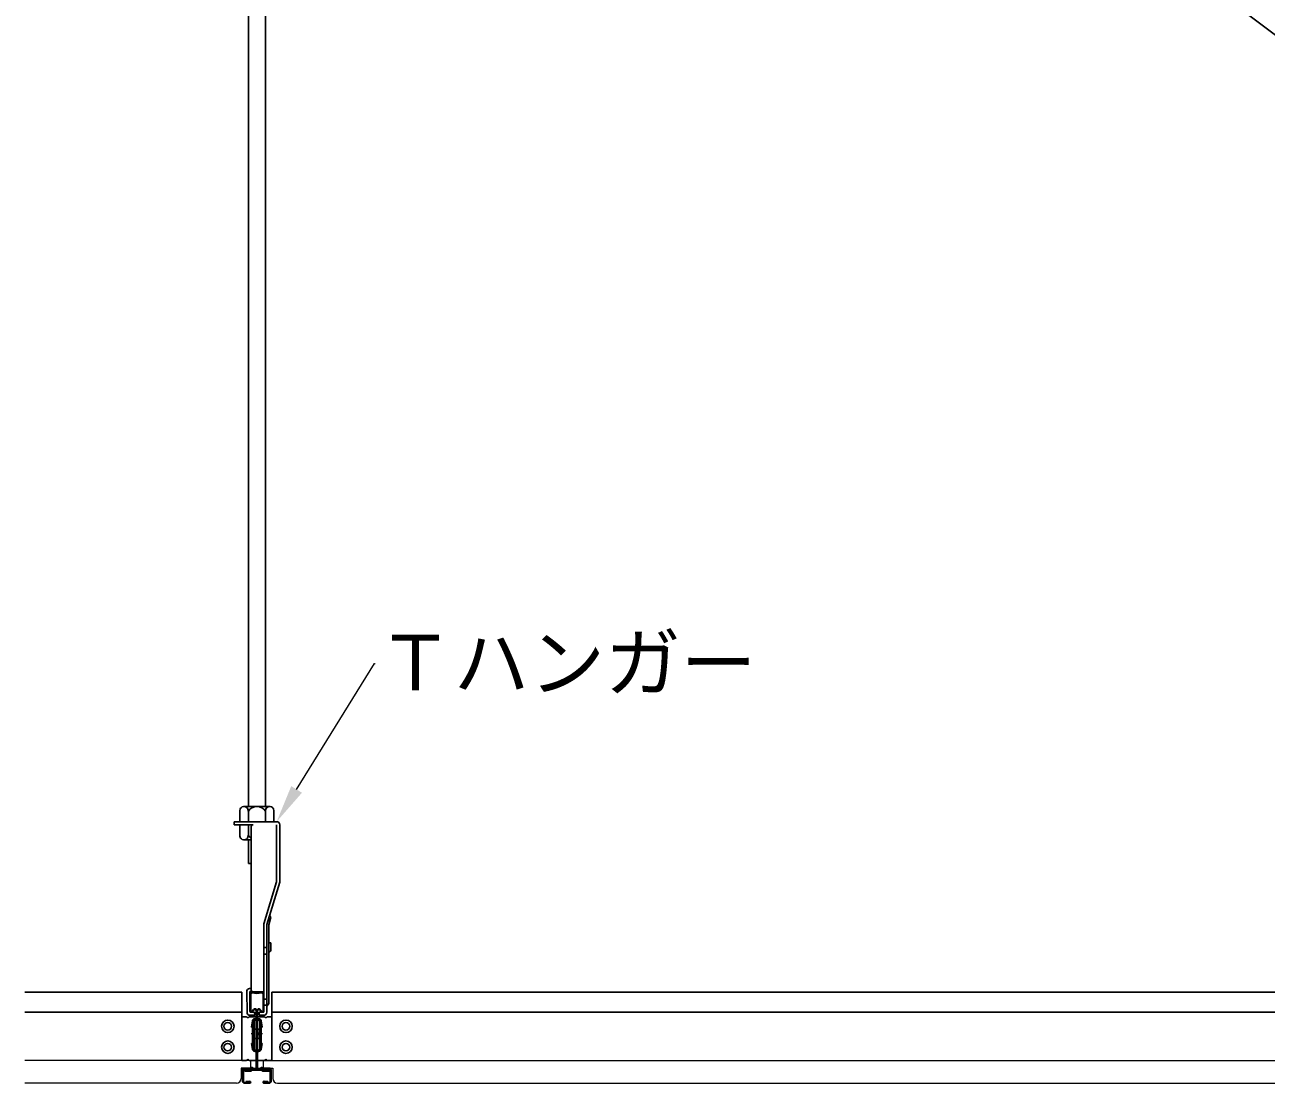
# Model space of a CAD drawing. Units: millimetres, scale not verified. Extents: x -446 to 404, y -405 to 200.
# Drawn here: x -211.87 to -179.11, y -214.31 to -186.39 of the extents above; entities that cross this region are included whole.
import ezdxf
from ezdxf.enums import TextEntityAlignment as Align

# ---------------------------------------------------------------- set-up
doc = ezdxf.new("R2010")
doc.units = ezdxf.units.MM
doc.header["$LTSCALE"] = 2
doc.layers.add('2-0_○注記', color=134, linetype='Continuous', lineweight=18)
doc.layers.add('2-B_○ﾀﾞｲﾛｰﾄﾝ', color=134, linetype='Continuous', lineweight=18)
for name, color, linetype in [('2-3_○吊ﾎﾞﾙﾄﾅｯﾄ', 134, 'Continuous'), ('2-9_○ｸﾛｽTﾊﾞｰ1200', 134, 'Continuous'), ('2-A_○ﾒｲﾝTﾊﾞｰ', 134, 'Continuous'), ('2-F_○Tﾊﾝｶﾞｰ', 134, 'Continuous'), ('3-2_○ﾌﾞﾚｰｽ', 134, 'Continuous')]:
    doc.layers.add(name, color=color, linetype=linetype)
doc.styles.add('ＭＳ ゴシック', font='')
doc.styles.get('ＭＳ ゴシック').set_extended_font_data('MS Gothic')

msp = doc.modelspace()

# ---------------------------------------------------------------- linework, layer by layer
at = {"layer": '2-0_○注記'}
msp.add_lwpolyline([(-204.702, -206.562), (-202.646, -203.238), (-202.628, -203.238)], dxfattribs=at)
msp.add_solid([(-204.843, -206.475), (-204.56, -206.65), (-205.228, -207.413)], dxfattribs=at)
at = {"layer": '2-3_○吊ﾎﾞﾙﾄﾅｯﾄ'}
for p, q in [((-205.975, -207.013), (-205.975, -164.313)), ((-205.525, -207.013), (-205.525, -164.313)), ((-206.088, -207.013), (-205.413, -207.013)), ((-206.2, -207.114), (-206.2, -207.413)), ((-205.975, -207.138), (-205.975, -207.413)), ((-205.525, -207.138), (-205.525, -207.413)), ((-205.3, -207.114), (-205.3, -207.413)), ((-206.2, -207.413), (-205.3, -207.413)), ((-206.2, -207.792), (-206.2, -207.493)), ((-206.2, -207.493), (-205.848, -207.493)), ((-205.975, -207.768), (-205.975, -207.493)), ((-206.088, -207.893), (-205.898, -207.893)), ((-205.975, -208.521), (-205.975, -207.893)), ((-205.898, -208.521), (-205.975, -208.521))]:
    msp.add_line(p, q, dxfattribs=at)
for centre, radius, start, end in [((-206.088, -207.126), 0.113, 353.9744, 173.9748), ((-205.75, -207.278), 0.265, 31.8908, 148.1092), ((-205.413, -207.126), 0.113, 6.0252, 186.0256), ((-206.088, -207.78), 0.113, 186.0252, 6.0256), ((-205.75, -207.628), 0.265, 211.8908, 236.1788)]:
    msp.add_arc(centre, radius, start, end, dxfattribs=at)
at = {"layer": '2-9_○ｸﾛｽTﾊﾞｰ1200'}
for p, q in [((-206.143, -211.913), (-206.143, -213.713)), ((-205.358, -211.913), (-205.358, -213.713)), ((-205.933, -211.963), (-205.933, -212.408)), ((-205.913, -212.408), (-205.913, -211.963)), ((-205.588, -212.408), (-205.588, -211.963)), ((-205.568, -211.963), (-205.568, -212.408)), ((-206.025, -212.563), (-206.143, -212.563)), ((-205.77, -212.563), (-205.95, -212.563)), ((-205.835, -212.367), (-205.887, -212.419)), ((-205.873, -212.433), (-205.821, -212.381)), ((-205.77, -212.402), (-205.77, -213.898)), ((-205.75, -213.898), (-205.75, -212.402)), ((-205.73, -212.402), (-205.73, -213.898)), ((-205.73, -212.563), (-205.55, -212.563)), ((-205.627, -212.433), (-205.679, -212.381)), ((-205.665, -212.367), (-205.613, -212.419)), ((-205.475, -212.563), (-205.358, -212.563)), ((-206.025, -213.713), (-206.143, -213.713)), ((-206.074, -213.913), (-205.933, -213.915)), ((-205.77, -213.713), (-205.95, -213.713)), ((-205.91, -213.924), (-205.913, -213.946)), ((-205.89, -213.927), (-205.893, -213.948)), ((-205.872, -213.922), (-205.861, -213.935)), ((-205.857, -213.909), (-205.845, -213.923)), ((-205.73, -213.713), (-205.55, -213.713)), ((-205.643, -213.909), (-205.655, -213.923)), ((-205.628, -213.922), (-205.639, -213.935)), ((-205.61, -213.927), (-205.607, -213.948)), ((-205.59, -213.924), (-205.587, -213.946)), ((-205.426, -213.913), (-205.567, -213.915)), ((-205.475, -213.713), (-205.358, -213.713)), ((-206.125, -214.263), (-206.125, -213.963)), ((-206.104, -214.265), (-206.104, -213.963)), ((-206.075, -213.934), (-205.934, -213.937)), ((-206.072, -213.956), (-205.928, -213.959)), ((-206.072, -213.956), (-206.072, -213.976)), ((-206.072, -213.976), (-205.928, -213.979)), ((-206.072, -213.997), (-205.929, -214)), ((-205.864, -213.948), (-205.636, -213.948)), ((-205.864, -213.969), (-205.636, -213.969)), ((-205.8, -213.928), (-205.834, -213.928)), ((-205.7, -213.928), (-205.666, -213.928)), ((-205.429, -213.956), (-205.572, -213.959)), ((-205.428, -213.976), (-205.572, -213.979)), ((-205.428, -213.997), (-205.571, -214)), ((-205.426, -213.934), (-205.567, -213.937)), ((-205.429, -213.956), (-205.428, -213.976)), ((-205.397, -214.265), (-205.397, -213.963)), ((-205.375, -214.263), (-205.375, -213.963)), ((-206.078, -214.291), (-205.938, -214.291)), ((-206.075, -214.313), (-205.938, -214.313)), ((-205.939, -214.263), (-206.038, -214.27)), ((-206.036, -214.291), (-206.038, -214.27)), ((-205.938, -214.284), (-206.036, -214.291)), ((-205.423, -214.291), (-205.563, -214.291)), ((-205.425, -214.313), (-205.563, -214.313)), ((-205.562, -214.284), (-205.464, -214.291)), ((-205.561, -214.263), (-205.463, -214.27)), ((-205.464, -214.291), (-205.463, -214.27))]:
    msp.add_line(p, q, dxfattribs=at)
for centre, radius in [((-206.518, -212.813), 0.165), ((-206.518, -212.813), 0.1), ((-204.983, -212.813), 0.165), ((-204.983, -212.813), 0.1), ((-206.518, -213.363), 0.165), ((-206.518, -213.363), 0.1), ((-204.983, -213.363), 0.165), ((-204.983, -213.363), 0.1), ((-205.933, -213.915), 0.0021), ((-205.567, -213.915), 0.0021)]:
    msp.add_circle(centre, radius, dxfattribs=at)
for centre, radius, start, end in [((-205.883, -211.963), 0.05, 81.3679, 180), ((-205.883, -211.963), 0.03, 81.3679, 180), ((-205.75, -211.09), 0.853, 261.3679, 278.6321), ((-205.75, -211.09), 0.833, 261.3679, 278.6321), ((-205.618, -211.963), 0.05, 0, 98.6321), ((-205.618, -211.963), 0.03, 0, 98.6321), ((-205.988, -212.538), 0.0452, 213.855, 326.145), ((-205.898, -212.408), 0.035, 180, 315), ((-205.898, -212.408), 0.015, 180, 315), ((-205.8, -212.402), 0.05, 0, 135), ((-205.8, -212.402), 0.03, 0, 135), ((-205.7, -212.402), 0.05, 45, 180), ((-205.7, -212.402), 0.03, 45, 180), ((-205.603, -212.408), 0.035, 225, 0), ((-205.603, -212.408), 0.015, 225, 0), ((-205.513, -212.538), 0.0452, 213.855, 326.145), ((-206.075, -213.963), 0.05, 88.9876, 180), ((-205.988, -213.738), 0.0452, 33.855, 146.145), ((-205.934, -213.937), 0.0215, 268.9876, 88.9876), ((-205.88, -213.928), 0.03, 40, 172), ((-205.88, -213.928), 0.01, 40, 172), ((-205.834, -213.913), 0.015, 220, 270), ((-205.8, -213.898), 0.05, 270, 0), ((-205.8, -213.898), 0.03, 270, 0), ((-205.7, -213.898), 0.05, 180, 270), ((-205.7, -213.898), 0.03, 180, 270), ((-205.666, -213.913), 0.015, 270, 320), ((-205.62, -213.928), 0.03, 8, 140), ((-205.62, -213.928), 0.01, 8, 140), ((-205.567, -213.937), 0.0215, 91.0124, 271.0124), ((-205.513, -213.738), 0.0452, 33.855, 146.145), ((-205.425, -213.963), 0.05, 0, 91.0124), ((-206.075, -213.963), 0.0285, 88.9876, 180), ((-206.072, -213.966), 0.0315, 88.9876, 268.9876), ((-206.072, -213.966), 0.01, 88.9876, 268.9876), ((-205.928, -213.944), 0.035, 268.9876, 352), ((-205.928, -213.944), 0.0565, 268.9876, 321.3522), ((-205.928, -213.944), 0.015, 268.9876, 352), ((-205.864, -213.994), 0.0465, 90, 141.3522), ((-205.864, -213.994), 0.025, 90, 141.3522), ((-205.834, -213.913), 0.035, 220, 270), ((-205.666, -213.913), 0.035, 270, 320), ((-205.636, -213.994), 0.0465, 38.6478, 90), ((-205.636, -213.994), 0.025, 38.6478, 90), ((-205.572, -213.944), 0.0565, 218.6478, 271.0124), ((-205.572, -213.944), 0.035, 188, 271.0124), ((-205.572, -213.944), 0.015, 188, 271.0124), ((-205.428, -213.966), 0.0315, 271.0124, 91.0124), ((-205.428, -213.966), 0.01, 271.0124, 91.0124), ((-205.425, -213.963), 0.0285, 0, 91.0124), ((-206.075, -214.263), 0.05, 180, 270), ((-206.078, -214.265), 0.026, 180, 270), ((-205.938, -214.288), 0.025, 270, 94.05), ((-205.938, -214.288), 0.0035, 270, 94.05), ((-205.563, -214.288), 0.025, 85.95, 270), ((-205.563, -214.288), 0.0035, 85.95, 270), ((-205.425, -214.263), 0.05, 270, 0), ((-205.423, -214.265), 0.026, 270, 0)]:
    msp.add_arc(centre, radius, start, end, dxfattribs=at)
at = {"layer": '2-A_○ﾒｲﾝTﾊﾞｰ'}
for p, q in [((-206.143, -211.913), (-211.874, -211.913)), ((-150.94, -211.913), (-205.358, -211.913)), ((-206.143, -212.443), (-211.874, -212.443)), ((-205.77, -212.603), (-205.822, -212.618)), ((-205.73, -212.603), (-205.678, -212.618)), ((-146.143, -212.443), (-205.358, -212.443)), ((-205.89, -212.832), (-205.864, -212.666)), ((-205.865, -212.836), (-205.89, -212.832)), ((-205.865, -212.804), (-205.87, -212.835)), ((-205.865, -212.675), (-205.865, -213.41)), ((-205.845, -212.675), (-205.845, -213.41)), ((-205.825, -212.675), (-205.825, -213.41)), ((-205.82, -212.888), (-205.82, -213.138)), ((-205.77, -212.888), (-205.82, -212.888)), ((-205.77, -212.624), (-205.816, -212.637)), ((-205.77, -212.645), (-205.811, -212.656)), ((-205.73, -212.624), (-205.684, -212.637)), ((-205.73, -212.645), (-205.69, -212.656)), ((-205.675, -212.675), (-205.675, -212.993)), ((-205.655, -212.675), (-205.655, -212.993)), ((-205.611, -212.832), (-205.636, -212.666)), ((-205.635, -212.675), (-205.635, -212.993)), ((-205.635, -212.804), (-205.63, -212.835)), ((-205.635, -212.836), (-205.611, -212.832)), ((-205.865, -213.265), (-205.89, -213.27)), ((-205.89, -213.27), (-205.864, -213.42)), ((-205.88, -212.993), (-205.88, -213.013)), ((-205.865, -212.993), (-205.88, -212.993)), ((-205.865, -213.013), (-205.88, -213.013)), ((-205.87, -213.013), (-205.87, -213.033)), ((-205.865, -213.033), (-205.87, -213.033)), ((-205.87, -213.266), (-205.865, -213.294)), ((-205.77, -213.138), (-205.82, -213.138)), ((-205.62, -212.993), (-205.73, -212.993)), ((-205.62, -213.013), (-205.73, -213.013)), ((-205.63, -213.033), (-205.73, -213.033)), ((-205.73, -213.138), (-205.68, -213.138)), ((-205.68, -213.033), (-205.68, -213.138)), ((-205.675, -213.033), (-205.675, -213.41)), ((-205.655, -213.033), (-205.655, -213.41)), ((-205.611, -213.27), (-205.636, -213.42)), ((-205.635, -213.033), (-205.635, -213.41)), ((-205.635, -213.265), (-205.611, -213.27)), ((-205.63, -213.266), (-205.635, -213.294)), ((-205.63, -213.013), (-205.63, -213.033)), ((-205.62, -212.993), (-205.62, -213.013)), ((-205.77, -213.483), (-205.822, -213.468)), ((-205.77, -213.462), (-205.816, -213.449)), ((-205.77, -213.441), (-205.811, -213.43)), ((-205.73, -213.441), (-205.69, -213.43)), ((-205.73, -213.462), (-205.684, -213.449)), ((-205.73, -213.483), (-205.678, -213.468))]:
    msp.add_line(p, q, dxfattribs=at)
msp.add_lwpolyline([(-205.73, -212.888), (-205.68, -212.888), (-205.68, -212.993)], dxfattribs=at)
for centre, radius, start, end in [((-205.805, -212.675), 0.06, 106.0938, 180), ((-205.805, -212.675), 0.04, 106.0938, 180), ((-205.805, -212.675), 0.02, 106.0938, 180), ((-205.695, -212.675), 0.02, 0, 73.9062), ((-205.695, -212.675), 0.04, 0, 73.9062), ((-205.695, -212.675), 0.06, 0, 73.9062), ((-205.805, -213.41), 0.06, 180, 253.9062), ((-205.805, -213.41), 0.04, 180, 253.9062), ((-205.805, -213.41), 0.02, 180, 253.9062), ((-205.695, -213.41), 0.02, 286.0938, 0), ((-205.695, -213.41), 0.04, 286.0938, 0), ((-205.695, -213.41), 0.06, 286.0938, 0)]:
    msp.add_arc(centre, radius, start, end, dxfattribs=at)
at = {"layer": '2-B_○ﾀﾞｲﾛｰﾄﾝ'}
for p, q in [((-205.917, -213.713), (-211.874, -213.713)), ((-205.917, -213.918), (-206.167, -213.918)), ((-206.167, -213.918), (-206.167, -214.188)), ((-205.917, -213.713), (-205.917, -213.918)), ((-205.582, -213.713), (-175.917, -213.713)), ((-205.582, -213.713), (-205.582, -213.918)), ((-205.582, -213.918), (-205.332, -213.918)), ((-205.332, -213.918), (-205.332, -214.188)), ((-206.292, -214.313), (-211.874, -214.313)), ((-205.207, -214.313), (-176.292, -214.313))]:
    msp.add_line(p, q, dxfattribs=at)
for centre, start, end in [((-206.292, -214.188), 270, 0), ((-205.207, -214.188), 180, 270)]:
    msp.add_arc(centre, 0.125, start, end, dxfattribs=at)
at = {"layer": '2-F_○Tﾊﾝｶﾞｰ'}
for p, q in [((-206.348, -207.413), (-205.228, -207.413)), ((-206.348, -207.413), (-206.348, -207.493)), ((-206.348, -207.493), (-205.848, -207.493)), ((-205.898, -211.853), (-205.898, -207.543)), ((-205.228, -209.001), (-205.228, -207.493)), ((-205.148, -209.013), (-205.148, -207.493)), ((-205.568, -210.113), (-205.228, -209.001)), ((-205.488, -210.124), (-205.148, -209.013)), ((-205.438, -210.132), (-205.389, -209.972)), ((-205.568, -210.113), (-205.568, -211.903)), ((-205.488, -210.124), (-205.488, -212.443)), ((-205.438, -210.132), (-205.438, -212.202)), ((-205.378, -210.614), (-205.438, -210.614)), ((-205.378, -210.614), (-205.378, -210.784)), ((-206.009, -212.444), (-206.018, -211.9)), ((-205.898, -211.816), (-205.942, -211.818)), ((-205.875, -211.895), (-205.938, -211.898)), ((-205.929, -212.443), (-205.938, -211.898)), ((-205.898, -211.803), (-205.911, -211.817)), ((-205.848, -211.903), (-205.568, -211.903)), ((-205.568, -211.903), (-205.568, -212.443)), ((-205.568, -212.093), (-205.488, -212.093)), ((-205.568, -212.253), (-205.488, -212.253)), ((-205.929, -212.443), (-205.809, -212.441)), ((-205.927, -212.523), (-205.807, -212.521)), ((-205.807, -212.521), (-205.809, -212.441)), ((-205.688, -212.443), (-205.568, -212.443)), ((-205.688, -212.443), (-205.688, -212.523)), ((-205.688, -212.523), (-205.568, -212.523))]:
    msp.add_line(p, q, dxfattribs=at)
msp.add_lwpolyline([(-205.568, -210.908), (-205.488, -210.908), (-205.488, -210.733), (-205.568, -210.733)], close=True, dxfattribs=at)
for centre, radius, start, end in [((-205.848, -207.543), 0.05, 90, 180), ((-205.228, -207.493), 0.08, 0, 90), ((-205.459, -209.946), 0.075, 339.7459, 53.6183), ((-205.458, -210.784), 0.08, 284.4775, 0), ((-205.938, -211.898), 0.08, 93, 181), ((-205.848, -211.853), 0.05, 180, 270), ((-205.513, -212.202), 0.075, 289.4712, 0), ((-205.929, -212.443), 0.08, 181, 271), ((-205.568, -212.443), 0.08, 270, 0)]:
    msp.add_arc(centre, radius, start, end, dxfattribs=at)
at = {"layer": '3-2_○ﾌﾞﾚｰｽ'}
msp.add_line((-151.02, -207.756), (-203.53, -167.986), dxfattribs=at)

# ---------------------------------------------------------------- texts
at = {"layer": '2-0_○注記', "style": 'ＭＳ ゴシック'}
msp.add_text('Ｔハンガー', height=1.466, dxfattribs=at).set_placement((-202.562, -204.391), align=Align.BOTTOM_LEFT)

doc.saveas('drawing.dxf')
